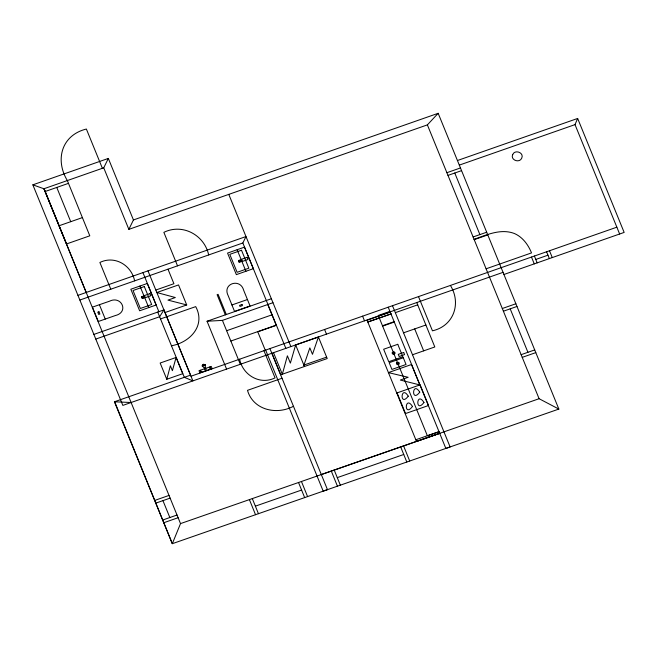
<?xml version="1.0" encoding="UTF-8"?>
<svg xmlns="http://www.w3.org/2000/svg" width="657" height="657" viewBox="0 0 657 657"><rect width="100%" height="100%" fill="white"/><g stroke="black" fill="none" stroke-linecap="round" stroke-linejoin="round"><path stroke-width="0.99" d="M166.788 379.278L170.377 365.744L172.397 370.696L176.101 357.457L160.16 363.034L166.788 379.278L182.728 373.702L176.101 357.457M282.346 374.227L287.388 355.798L290.378 363.124L295.65 344.941L318.415 337.008L327.211 358.558L280.736 374.777L271.941 353.228M303.912 365.202L309.841 347.857L312.477 354.32L318.415 337.008M503.057 272.343L122.843 405.402L32.85 184.831L43.904 188.764L180.519 523.604L172.315 543.692L558.844 409.073L438.17 113.308L133.437 219.955L128.854 229.359L103.74 167.822L108.331 158.419L133.437 219.955M619.641 234.007L575.015 124.616L577.651 118.449L457.436 160.522M79.85 300.035L242.852 242.983L245.989 236.553L77.945 295.363M93.877 334.413L163.922 309.899L190.546 375.147L114.417 401.788L172.315 543.692L114.663 401.706M163.922 309.899L159.618 316.74L95.782 339.086M128.854 229.359L427.378 124.879L438.17 113.308M32.85 184.831L108.331 158.419M43.904 188.764L103.74 167.822M45.128 191.516L68.451 183.352M59.097 225.753L82.371 217.615M459.309 165.112L575.015 124.616M446.883 172.701L460.467 167.946M447.984 175.394L461.567 170.639M244.535 247.131L227.552 253.076L236.348 274.626L253.331 268.68L244.486 247.147M99.404 304.708L92.423 307.148L98.287 321.511L115.254 315.574C129.363 312.289 121.545 295.141 109.407 301.251L99.404 304.708L105.26 319.072M155.824 290.041L173.916 283.709L167.987 269.189M165.006 312.551L186.711 304.955L178.54 284.933L156.834 292.521L175.329 297.531L167.954 300.118L186.695 304.922M160.513 318.932L195.712 306.622C205.97 325.634 189.914 342.478 171.469 345.771M231.921 304.963L234.557 311.418L250.071 305.99L243.665 290.279C240.331 277.697 221.926 283.586 228.193 295.699L231.921 304.963L247.443 299.535M226.575 369.103L207.054 321.248L271.366 298.746M207.054 321.248L222.419 320.386L272.975 302.696M473.106 236.963L486.689 232.217M474.067 239.312C486.78 234.828 501.004 228.266 514.546 233.572C522.726 237.185 528.261 244.806 531.529 252.904L486.098 268.803M474.206 239.657L487.79 234.91M226.632 330.717L271.973 314.843M230.845 341.04L276.186 325.174L267.76 304.52M276.433 325.289L257.758 331.818L265.272 350.222M204.311 368.076L205.354 367.706M204.59 368.758L198.997 370.712L199.892 372.905L212.154 368.61L211.258 366.417L205.633 368.388M190.982 376.223L616.857 227.182M535.784 259.449L547.971 255.187M389.93 311.385L378.284 315.467L427.387 435.796L439.032 431.723M390.348 312.108L367.066 320.255L416.513 441.438L439.788 433.292M391.071 313.874L367.789 322.02L391.096 313.939M503.935 274.495L624.15 232.422L577.651 118.449M395.374 312.65L417.737 304.823L416.801 302.532M382.489 325.741L394.126 321.667M382.629 326.127L394.282 322.045M303.871 365.087L326.628 357.129M403.57 332.812L425.908 324.993M282.025 378.251L247.492 390.34C253.167 410.132 276.728 415.29 293.449 406.272M502.301 308.519L515.876 303.764M503.402 311.213L516.977 306.458M412.522 354.755L434.803 346.962L417.688 304.84M388.418 372.585L411.487 364.512L419.823 384.936L400.335 380.05L408.178 377.299L388.435 372.618M396.754 393.009L420.127 384.846L428.553 405.5L405.525 413.557L397.099 392.902M521.132 354.673L534.716 349.918M522.233 357.367L535.808 352.612M154.666 500.445L169.021 495.419M155.766 503.139L170.122 498.113M162.665 520.048L177.02 515.022M163.765 522.734L178.113 517.716M415.824 439.763L439.106 431.624M321.314 474.551L439.689 433.341M180.519 523.604L539.101 398.717L558.844 409.073M255.384 506.153L301.596 490.048M337.287 477.623L403.743 454.48M114.417 401.788L131.113 402.511M549.49 250.752L552.274 257.577M546.575 251.779L549.359 258.595M534.396 256.041L537.18 262.866M531.48 257.059L534.264 263.884M454.775 173.013L479.897 234.59M510.193 308.831L527.924 352.3M427.378 124.879L539.101 398.717M450.415 285.434C461.543 303.411 453.741 326.02 432.454 330.824L418.493 296.603M414.707 328.911L423.666 350.863M392.492 305.702L450.111 446.941L445.848 448.427L388.221 307.197M362.598 316.165L364.504 320.83M324.574 329.469L326.48 334.142M295.65 344.941L304.454 366.524M228.784 194.382L290.887 346.592M242.852 242.983L285.844 348.358M237.136 249.726L245.923 271.275M273.517 352.678L282.313 374.235M269.92 348.596L327.473 489.646L323.203 491.14L265.658 350.091M263.95 350.69L275.045 377.89C259.934 385.363 242.819 375.131 239.608 359.207M208.68 254.949C204.393 235.009 182.556 223.158 163.864 232.348L177.53 265.847M226.312 314.506L218.083 294.336L217.114 294.681L225.343 314.851M222.419 320.386L240.331 364.29M209.936 366.885L210.872 369.062M206.528 370.581L205.263 367.493L205.395 364.832L203.498 364.249L202.578 364.66L202.216 365.941L204.22 367.854L205.477 370.942M200.237 370.277L201.132 372.47M147.989 270.848L192.887 380.888L184.338 377.315L157.713 312.075M102.385 168.291L86.371 129.035C61.503 135.161 54.81 159.815 67.343 180.56L89.795 235.814L66.521 243.961L44.035 188.715L86.215 292.472M142.947 272.614L158.879 311.664M139.949 286.041L148.745 307.591M134.628 280.859C131.499 265.231 114.737 255.13 99.889 262.472L110.795 289.203M56.765 187.442L70.734 221.68M162.944 500.626L169.843 517.535M403.587 445.914L409.713 461.009M400.68 446.932L406.806 462.027M334.216 470.075L340.351 485.17M331.309 471.085L337.435 486.18M301.448 481.491L307.575 496.585M298.533 482.509L304.659 497.604M252.321 498.606L258.447 513.7M249.405 499.616L255.532 514.71M202.266 365.974C208.836 365.349 203.424 363.288 202.266 365.974M141.567 296.767L141.444 297.58L142.298 298.549L144.22 297.876L144.162 296.627L143.489 296.102L141.567 296.767M142.134 297.005L142.553 298.023L143.645 297.637L143.234 296.627L142.134 297.005M238.499 260.542L238.548 261.798L239.222 262.324L241.144 261.65L241.267 260.845L240.413 259.876L238.499 260.542M239.066 260.78L239.477 261.798L240.577 261.412L240.158 260.402L239.066 260.78M392.303 352.513L392.18 353.318L393.026 354.295L394.947 353.622L395.079 352.817L394.225 351.84L392.303 352.513M392.87 352.752L393.288 353.77L394.381 353.384L393.97 352.366L392.87 352.752M396.557 362.951L396.434 363.756L397.288 364.734L399.21 364.06L399.152 362.804L398.479 362.278L396.557 362.951M397.132 363.19L397.542 364.2L398.643 363.822L398.224 362.804L397.132 363.19M408.26 396.171C399.44 407.734 400.713 384.148 408.26 396.171M412.473 406.486C403.653 418.057 404.926 394.471 412.473 406.486M512.731 154.461C510.062 159.955 519.391 163.536 521.715 158.214C524.393 152.72 515.047 149.139 512.731 154.461M419.757 392.147C410.937 403.71 412.21 380.132 419.757 392.147M423.962 402.47C415.15 414.033 416.415 390.447 423.962 402.47M209.969 368.306L210.38 367.961L209.969 368.306M200.787 371.271L201.346 371.369L200.787 371.271M241.505 250.243L229.786 254.349L237.12 272.302L248.831 268.204L241.505 250.243M147.357 283.446L130.842 289.228L139.637 310.777L156.152 304.996L147.308 283.463M144.326 286.559L133.034 290.509L140.36 308.47L151.66 304.52L144.326 286.559M247.073 257.322L241.645 259.228L242.523 261.379L247.952 259.482L247.073 257.322M149.936 293.622L144.507 295.527L145.386 297.678L150.814 295.781L149.936 293.622M98.969 311.763L97.794 312.174L98.722 314.457L99.897 314.046L98.969 311.763M242.006 304.503L239.542 305.365L239.986 306.449L242.458 305.587L242.006 304.503M397.772 344.301L383.655 349.245L388.739 361.703L402.856 356.759L397.772 344.301M403.702 352.464L398.265 354.361L399.144 356.521L404.581 354.616L403.702 352.464M403.308 357.761L389.182 362.705L391.925 369.431L406.051 364.487L403.308 357.761"/></g></svg>
